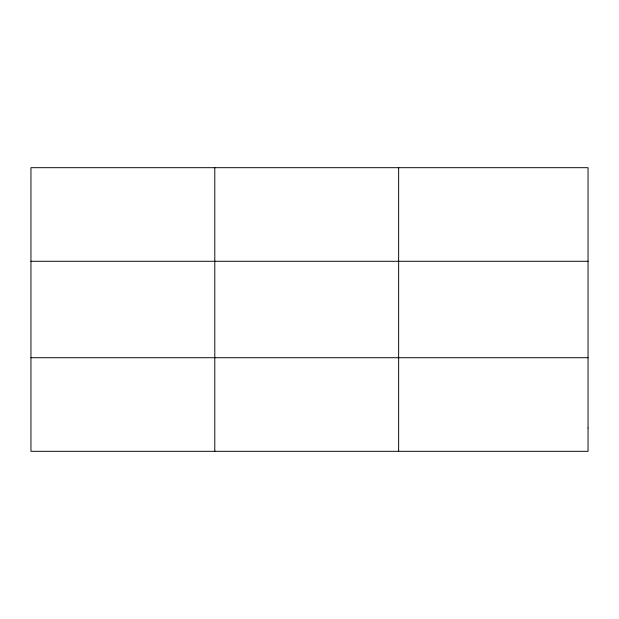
<?xml version="1.0" encoding="UTF-8"?>
<svg xmlns="http://www.w3.org/2000/svg" width="619" height="619" viewBox="0 0 619 619"><rect width="100%" height="100%" fill="white"/><g stroke="black" fill="none" stroke-linecap="round" stroke-linejoin="round"><path stroke-width="0.93" d="M214.793 451.313L214.793 167.687M398.636 451.313L398.636 167.687M30.95 261.28L588.05 261.28M30.95 357.72L588.05 357.72M588.05 427.915L588.05 451.313L30.95 451.313L30.95 167.687L588.05 167.687L588.05 427.915"/></g></svg>
